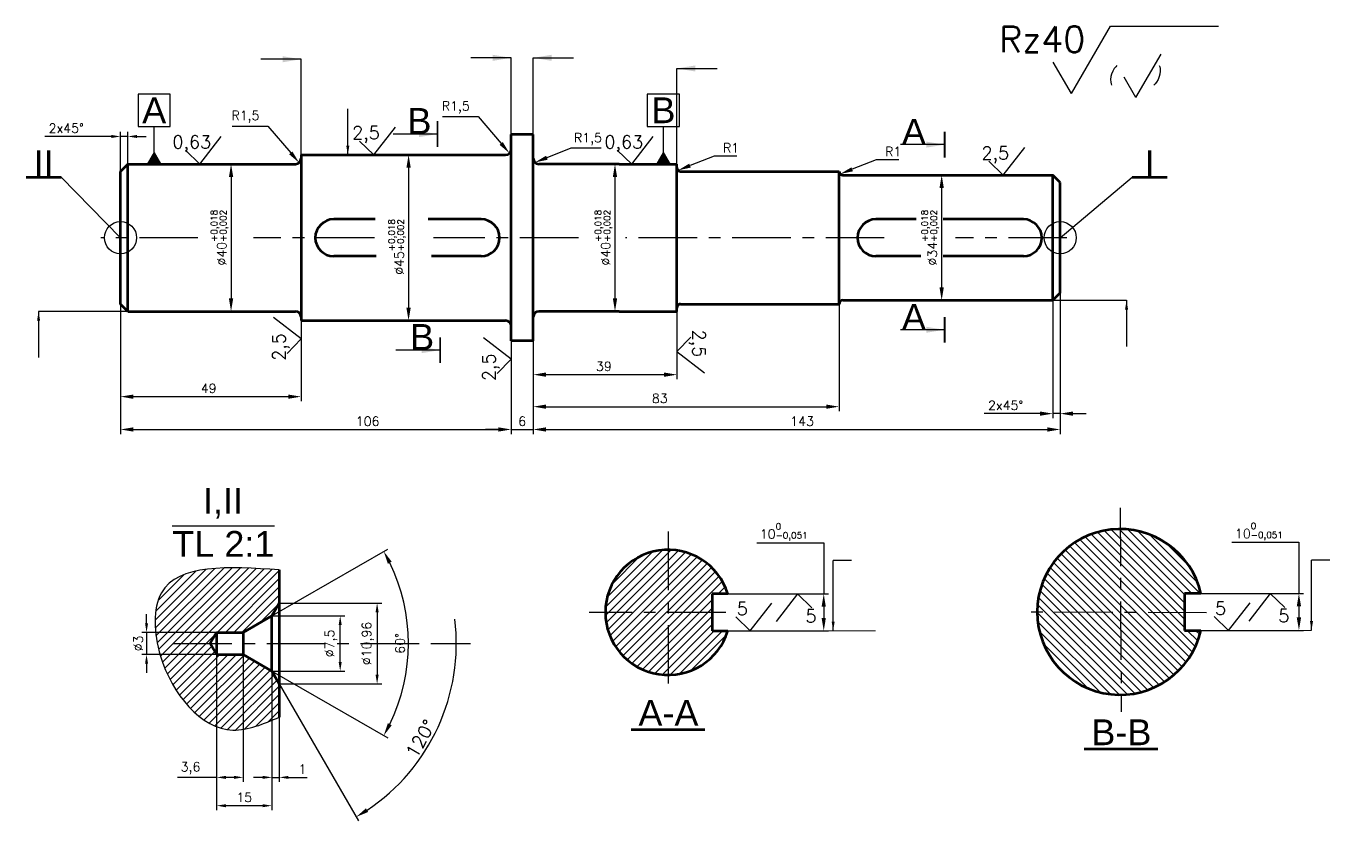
# Model space of a CAD drawing. Header units: millimetres. Extents: x -71 to 1456, y 37 to 827.
# Drawn here: x 1102.6 to 1456.4, y 449.4 to 665.2 of the extents above; entities that cross this region are included whole.
import ezdxf
from ezdxf.enums import TextEntityAlignment as Align

# ---------------------------------------------------------------- set-up
doc = ezdxf.new("R2010")
doc.units = ezdxf.units.MM
doc.header["$LTSCALE"] = 0.5
doc.header["$PDMODE"] = 33
doc.header["$PDSIZE"] = 1
doc.linetypes.add('CENTER', pattern=[50.8, 31.75, -6.35, 6.35, -6.35])
doc.layers.add('BOL', color=7, linetype='Continuous', lineweight=50)
for name, color, linetype in [('CEN', 1, 'CENTER'), ('DIM', 124, 'Continuous'), ('HAT', 3, 'Continuous'), ('SYM', 11, 'Continuous'), ('TXT', 244, 'Continuous')]:
    doc.layers.add(name, color=color, linetype=linetype)
doc.styles.add('CKT', font='Vnsimple.shx', dxfattribs={"width": 0.8, "oblique": 15, "height": 2.5})
doc.styles.add('DIM', font='simplex.shx')
doc.styles.add('TXT', font='arial.ttf')
doc.dimstyles.new('ISO', dxfattribs={"dimscale": 0, "dimtxt": 3.5, "dimasz": 3.5, "dimexe": 1.25, "dimexo": 0, "dimgap": 1, "dimtad": 1, "dimtoh": 1, "dimtxsty": 'DIM', "dimcen": 2.5, "dimadec": 0, "dimazin": 0, "dimtfac": 1, "dimtmove": 0, "dimatfit": 3, "dimfxl": 1, "dimarcsym": 0})
doc.dimstyles.new('KT DAI', dxfattribs={"dimtxt": 2.5, "dimasz": 2.5, "dimexe": 3, "dimexo": 0, "dimgap": 1, "dimtad": 1, "dimtoh": 1, "dimdec": 1, "dimrnd": 0.1, "dimzin": 12, "dimtxsty": 'CKT', "dimcen": -3, "dimclrd": 4, "dimclre": 4, "dimclrt": 4, "dimaunit": 1, "dimazin": 3, "dimtfac": 1, "dimtdec": 1, "dimtmove": 0, "dimatfit": 3, "dimfxl": 1, "dimtolj": 1, "dimlwd": 25, "dimlwe": 25, "dimarcsym": 0})

# ---------------------------------------------------------------- blocks, each defined once
blk = doc.blocks.new('*D37')
at = {"layer": 'Defpoints', "color": 0, "transparency": 16777216}
for p in [(1383.22, 592.74), (1381.22, 590.74), (1381.22, 559.98)]:
    blk.add_point(p, dxfattribs=at)
at = {"layer": 'DIM', "color": 0, "lineweight": -2, "transparency": 16777216}
for p, q in [((1383.22, 592.74), (1383.22, 558.73)), ((1381.22, 590.74), (1381.22, 558.73)), ((1377.72, 559.98), (1362.58, 559.98)), ((1383.22, 559.98), (1381.22, 559.98)), ((1386.72, 559.98), (1390.22, 559.98))]:
    blk.add_line(p, q, dxfattribs=at)
at = {"layer": 'DIM', "color": 0, "transparency": 16777216}
for points in [[(1377.72, 560.56), (1377.72, 559.39), (1381.22, 559.98)], [(1386.72, 560.56), (1386.72, 559.39), (1383.22, 559.98)]]:
    blk.add_solid(points, dxfattribs=at)
at = {"layer": 'DIM', "color": 0, "transparency": 16777216, "insert": (1368.4, 562.23), "char_height": 2.5, "attachment_point": 5, "style": 'DIM'}
blk.add_mtext('2x45%%D', dxfattribs=at)
blk = doc.blocks.new('DoNham')
at = {"layer": 'SYM'}
for q in [(5.84, 7.5), (-3.91, 3.75)]:
    blk.add_line((0, 0), q, dxfattribs=at)
at = {"layer": 'SYM', "style": 'DIM'}
blk.add_attdef('DN', text='', height=2.5, dxfattribs=at).set_placement((-2.17, 4.75), align=Align.CENTER)
blk = doc.blocks.new('*D38')
at = {"layer": 'Defpoints', "color": 0, "transparency": 16777216}
for p in [(1175.72, 629.24), (1176.69, 628.1)]:
    blk.add_point(p, dxfattribs=at)
at = {"layer": 'DIM', "color": 0, "lineweight": -2, "transparency": 16777216}
for p, q in [((1158.49, 638.06), (1168.21, 638.06)), ((1168.21, 638.06), (1174.42, 630.77))]:
    blk.add_line(p, q, dxfattribs=at)
at = {"layer": 'DIM', "color": 0, "transparency": 16777216}
blk.add_solid([(1174.87, 631.14), (1173.98, 630.39), (1176.69, 628.1)], dxfattribs=at)
at = {"layer": 'DIM', "color": 0, "transparency": 16777216, "insert": (1162.12, 640.55), "char_height": 2.5, "attachment_point": 5, "style": 'DIM'}
blk.add_mtext('R1,5', dxfattribs=at)
blk = doc.blocks.new('*D39')
at = {"layer": 'Defpoints', "color": 0, "transparency": 16777216}
for p in [(1240.66, 628.18), (1241.59, 628.55)]:
    blk.add_point(p, dxfattribs=at)
at = {"layer": 'DIM', "color": 0, "lineweight": -2, "transparency": 16777216}
for p, q in [((1250.43, 632.03), (1243.92, 629.47)), ((1258.69, 632.03), (1250.43, 632.03))]:
    blk.add_line(p, q, dxfattribs=at)
at = {"layer": 'DIM', "color": 0, "transparency": 16777216}
blk.add_solid([(1243.7, 630.01), (1244.13, 628.92), (1240.66, 628.18)], dxfattribs=at)
at = {"layer": 'DIM', "color": 0, "transparency": 16777216, "insert": (1255.06, 634.52), "char_height": 2.5, "attachment_point": 5, "style": 'DIM'}
blk.add_mtext('{\\Fsimplex|c163;R1,5 }', dxfattribs=at)
blk = doc.blocks.new('Vuong')
at = {"layer": 'SYM'}
blk.add_lwpolyline([(0, 0), (2.5, 0), (2.5, 2.5), (0, 2.5)], close=True, dxfattribs=at)
blk = doc.blocks.new('*D40')
at = {"layer": 'Defpoints', "color": 0, "transparency": 16777216}
for p in [(1232.81, 631.83), (1233.78, 630.68)]:
    blk.add_point(p, dxfattribs=at)
at = {"layer": 'DIM', "color": 0, "lineweight": -2, "transparency": 16777216}
for p, q in [((1215.58, 640.64), (1225.29, 640.64)), ((1225.29, 640.64), (1231.51, 633.35))]:
    blk.add_line(p, q, dxfattribs=at)
at = {"layer": 'DIM', "color": 0, "transparency": 16777216}
blk.add_solid([(1231.95, 633.73), (1231.07, 632.97), (1233.78, 630.68)], dxfattribs=at)
at = {"layer": 'DIM', "color": 0, "transparency": 16777216, "insert": (1219.21, 643.13), "char_height": 2.5, "attachment_point": 5, "style": 'DIM'}
blk.add_mtext('R1,5', dxfattribs=at)
blk = doc.blocks.new('*D41')
at = {"layer": 'Defpoints', "color": 0, "transparency": 16777216}
for p in [(1128.22, 589.74), (1177.22, 575.24), (1177.22, 564.59)]:
    blk.add_point(p, dxfattribs=at)
at = {"layer": 'DIM', "color": 0, "lineweight": -2, "transparency": 16777216}
for p, q in [((1128.22, 589.74), (1128.22, 563.34)), ((1177.22, 575.24), (1177.22, 563.34)), ((1131.72, 564.59), (1173.72, 564.59))]:
    blk.add_line(p, q, dxfattribs=at)
at = {"layer": 'DIM', "color": 0, "transparency": 16777216}
for points in [[(1131.72, 565.17), (1131.72, 564), (1128.22, 564.59)], [(1173.72, 565.17), (1173.72, 564), (1177.22, 564.59)]]:
    blk.add_solid(points, dxfattribs=at)
at = {"layer": 'DIM', "color": 0, "transparency": 16777216, "insert": (1152.16, 566.84), "char_height": 2.5, "attachment_point": 5, "style": 'DIM'}
blk.add_mtext('49', dxfattribs=at)
blk = doc.blocks.new('*D42')
at = {"layer": 'Defpoints', "color": 0, "transparency": 16777216}
for p in [(1128.22, 589.74), (1234.22, 579.74), (1234.22, 555.68)]:
    blk.add_point(p, dxfattribs=at)
at = {"layer": 'DIM', "color": 0, "lineweight": -2, "transparency": 16777216}
for p, q in [((1128.22, 589.74), (1128.22, 554.43)), ((1234.22, 579.74), (1234.22, 554.43)), ((1131.72, 555.68), (1230.72, 555.68))]:
    blk.add_line(p, q, dxfattribs=at)
at = {"layer": 'DIM', "color": 0, "transparency": 16777216}
for points in [[(1131.72, 556.26), (1131.72, 555.09), (1128.22, 555.68)], [(1230.72, 556.26), (1230.72, 555.09), (1234.22, 555.68)]]:
    blk.add_solid(points, dxfattribs=at)
at = {"layer": 'DIM', "color": 0, "transparency": 16777216, "insert": (1195.28, 557.93), "char_height": 2.5, "attachment_point": 5, "style": 'DIM'}
blk.add_mtext('106', dxfattribs=at)
blk = doc.blocks.new('*D43')
at = {"layer": 'Defpoints', "color": 0, "transparency": 16777216}
for p in [(1130.22, 635.23), (1130.22, 627.74), (1128.22, 625.74)]:
    blk.add_point(p, dxfattribs=at)
at = {"layer": 'DIM', "color": 0, "lineweight": -2, "transparency": 16777216}
for p, q in [((1125.72, 635.23), (1107.65, 635.23)), ((1128.22, 625.74), (1128.22, 636.48)), ((1130.22, 635.23), (1128.22, 635.23)), ((1130.22, 627.74), (1130.22, 636.48)), ((1132.72, 635.23), (1135.22, 635.23))]:
    blk.add_line(p, q, dxfattribs=at)
at = {"layer": 'DIM', "color": 0, "transparency": 16777216}
for points in [[(1125.72, 635.65), (1125.72, 634.81), (1128.22, 635.23)], [(1132.72, 635.65), (1132.72, 634.81), (1130.22, 635.23)]]:
    blk.add_solid(points, dxfattribs=at)
at = {"layer": 'DIM', "color": 0, "transparency": 16777216, "insert": (1113.47, 637.48), "char_height": 2.5, "attachment_point": 5, "style": 'DIM'}
blk.add_mtext('2x45%%D', dxfattribs=at)
blk = doc.blocks.new('*D51')
at = {"layer": 'Defpoints', "color": 0, "transparency": 16777216}
for p in [(1154.3, 500.58), (1135.28, 494.58), (1154.3, 494.58)]:
    blk.add_point(p, dxfattribs=at)
at = {"layer": 'DIM', "color": 0, "lineweight": -2, "transparency": 16777216}
for p, q in [((1135.28, 503.08), (1135.28, 505.58)), ((1154.3, 500.58), (1134.03, 500.58)), ((1135.28, 500.58), (1135.28, 494.58)), ((1154.3, 494.58), (1134.03, 494.58)), ((1135.28, 492.08), (1135.28, 489.58))]:
    blk.add_line(p, q, dxfattribs=at)
at = {"layer": 'DIM', "color": 0, "transparency": 16777216}
for points in [[(1134.87, 503.08), (1135.7, 503.08), (1135.28, 500.58)], [(1134.87, 492.08), (1135.7, 492.08), (1135.28, 494.58)]]:
    blk.add_solid(points, dxfattribs=at)
at = {"layer": 'DIM', "color": 0, "transparency": 16777216, "insert": (1133.03, 497.58), "char_height": 2.5, "attachment_point": 5, "rotation": 90, "style": 'DIM'}
blk.add_mtext('%%C3', dxfattribs=at)
blk = doc.blocks.new('*D52')
at = {"layer": 'Defpoints', "color": 0, "transparency": 16777216}
for p in [(1154.3, 494.58), (1161.51, 494.58), (1161.51, 461.22)]:
    blk.add_point(p, dxfattribs=at)
at = {"layer": 'DIM', "color": 0, "lineweight": -2, "transparency": 16777216}
for p, q in [((1154.3, 494.58), (1154.3, 459.97)), ((1161.51, 494.58), (1161.51, 459.97)), ((1154.3, 461.22), (1143.66, 461.22)), ((1159.01, 461.22), (1156.8, 461.22))]:
    blk.add_line(p, q, dxfattribs=at)
at = {"layer": 'DIM', "color": 0, "transparency": 16777216}
for points in [[(1156.8, 461.64), (1156.8, 460.81), (1154.3, 461.22)], [(1159.01, 461.64), (1159.01, 460.81), (1161.51, 461.22)]]:
    blk.add_solid(points, dxfattribs=at)
at = {"layer": 'DIM', "color": 0, "transparency": 16777216, "insert": (1147.22, 463.71), "char_height": 2.5, "attachment_point": 5, "style": 'DIM'}
blk.add_mtext('3,6', dxfattribs=at)
blk = doc.blocks.new('*D53')
at = {"layer": 'Defpoints', "color": 0, "transparency": 16777216}
for p in [(1169.3, 490.08), (1154.3, 459.97), (1154.3, 453.54)]:
    blk.add_point(p, dxfattribs=at)
at = {"layer": 'DIM', "color": 0, "lineweight": -2, "transparency": 16777216}
for p, q in [((1169.3, 490.08), (1169.3, 452.29)), ((1154.3, 459.97), (1154.3, 452.29)), ((1166.8, 453.54), (1156.8, 453.54))]:
    blk.add_line(p, q, dxfattribs=at)
at = {"layer": 'DIM', "color": 0, "transparency": 16777216}
for points in [[(1156.8, 453.95), (1156.8, 453.12), (1154.3, 453.54)], [(1166.8, 453.95), (1166.8, 453.12), (1169.3, 453.54)]]:
    blk.add_solid(points, dxfattribs=at)
at = {"layer": 'DIM', "color": 0, "transparency": 16777216, "insert": (1161.8, 455.79), "char_height": 2.5, "attachment_point": 5, "style": 'DIM'}
blk.add_mtext('15', dxfattribs=at)
blk = doc.blocks.new('*D54')
at = {"layer": 'Defpoints', "color": 0, "transparency": 16777216}
for p in [(1169.3, 490.08), (1171.3, 486.61), (1171.3, 461.22)]:
    blk.add_point(p, dxfattribs=at)
at = {"layer": 'DIM', "color": 0, "lineweight": -2, "transparency": 16777216}
for p, q in [((1169.3, 490.08), (1169.3, 459.97)), ((1171.3, 486.61), (1171.3, 459.97)), ((1166.8, 461.22), (1164.3, 461.22)), ((1169.3, 461.22), (1171.3, 461.22)), ((1173.8, 461.22), (1178.9, 461.22))]:
    blk.add_line(p, q, dxfattribs=at)
at = {"layer": 'DIM', "color": 0, "transparency": 16777216}
for points in [[(1166.8, 461.64), (1166.8, 460.81), (1169.3, 461.22)], [(1173.8, 461.64), (1173.8, 460.81), (1171.3, 461.22)]]:
    blk.add_solid(points, dxfattribs=at)
at = {"layer": 'DIM', "color": 0, "transparency": 16777216, "insert": (1177.6, 463.47), "char_height": 2.5, "attachment_point": 5, "style": 'DIM'}
blk.add_mtext('1', dxfattribs=at)
blk = doc.blocks.new('*D55')
at = {"layer": 'Defpoints', "color": 0, "transparency": 16777216}
for p in [(1169.3, 505.08), (1187.83, 505.08), (1169.3, 490.08)]:
    blk.add_point(p, dxfattribs=at)
at = {"layer": 'DIM', "color": 0, "lineweight": -2, "transparency": 16777216}
for p, q in [((1169.3, 505.08), (1189.08, 505.08)), ((1187.83, 492.58), (1187.83, 502.58)), ((1169.3, 490.08), (1189.08, 490.08))]:
    blk.add_line(p, q, dxfattribs=at)
at = {"layer": 'DIM', "color": 0, "transparency": 16777216}
for points in [[(1187.42, 502.58), (1188.25, 502.58), (1187.83, 505.08)], [(1187.42, 492.58), (1188.25, 492.58), (1187.83, 490.08)]]:
    blk.add_solid(points, dxfattribs=at)
at = {"layer": 'DIM', "color": 0, "transparency": 16777216, "insert": (1185.34, 497.58), "char_height": 2.5, "attachment_point": 5, "rotation": 90, "style": 'DIM'}
blk.add_mtext('%%C7,5', dxfattribs=at)
blk = doc.blocks.new('*D56')
at = {"layer": 'Defpoints', "color": 0, "transparency": 16777216}
for p in [(1171.3, 508.54), (1171.3, 486.61), (1197.85, 486.61)]:
    blk.add_point(p, dxfattribs=at)
at = {"layer": 'DIM', "color": 0, "lineweight": -2, "transparency": 16777216}
for p, q in [((1171.3, 508.54), (1199.1, 508.54)), ((1197.85, 506.04), (1197.85, 489.11)), ((1171.3, 486.61), (1199.1, 486.61))]:
    blk.add_line(p, q, dxfattribs=at)
at = {"layer": 'DIM', "color": 0, "transparency": 16777216}
for points in [[(1197.43, 506.04), (1198.27, 506.04), (1197.85, 508.54)], [(1197.43, 489.11), (1198.27, 489.11), (1197.85, 486.61)]]:
    blk.add_solid(points, dxfattribs=at)
at = {"layer": 'DIM', "color": 0, "transparency": 16777216, "insert": (1195.36, 497.58), "char_height": 2.5, "attachment_point": 5, "rotation": 90, "style": 'DIM'}
blk.add_mtext('%%C10,96', dxfattribs=at)
blk = doc.blocks.new('*D57')
at = {"layer": 'Defpoints', "color": 0, "transparency": 16777216}
for p in [(1169.3, 505.08), (1161.51, 500.58), (1161.51, 494.58), (1169.3, 490.08), (1205.59, 488.89)]:
    blk.add_point(p, dxfattribs=at)
at = {"layer": 'DIM', "color": 0, "lineweight": -2, "transparency": 16777216}
for p, q in [((1169.3, 505.08), (1200.73, 523.22)), ((1169.3, 490.08), (1200.73, 471.93))]:
    blk.add_line(p, q, dxfattribs=at)
blk.add_arc((1156.31, 497.58), 50.04, 334.0081, 25.9919, dxfattribs=at)
at = {"layer": 'DIM', "color": 0, "transparency": 16777216}
for points in [[(1200.78, 519.23), (1201.81, 519.78), (1199.65, 522.6)], [(1201.81, 475.37), (1200.78, 475.92), (1199.65, 472.55)]]:
    blk.add_solid(points, dxfattribs=at)
at = {"layer": 'DIM', "color": 0, "transparency": 16777216, "insert": (1204.1, 497.58), "char_height": 2.5, "attachment_point": 5, "rotation": 90, "style": 'DIM'}
blk.add_mtext('60°', dxfattribs=at)
blk = doc.blocks.new('*D44')
at = {"layer": 'Defpoints', "color": 0, "transparency": 16777216}
for p in [(1151.17, 627.74), (1151.17, 587.74), (1158.22, 587.74)]:
    blk.add_point(p, dxfattribs=at)
at = {"layer": 'DIM', "color": 0, "lineweight": -2, "transparency": 16777216}
for p, q in [((1151.17, 627.74), (1159.47, 627.74)), ((1158.22, 624.24), (1158.22, 591.24)), ((1151.17, 587.74), (1159.47, 587.74))]:
    blk.add_line(p, q, dxfattribs=at)
at = {"layer": 'DIM', "color": 0, "transparency": 16777216}
for points in [[(1157.64, 624.24), (1158.8, 624.24), (1158.22, 627.74)], [(1157.64, 591.24), (1158.8, 591.24), (1158.22, 587.74)]]:
    blk.add_solid(points, dxfattribs=at)
at = {"layer": 'DIM', "color": 0, "transparency": 16777216, "insert": (1154.84, 607.74), "char_height": 2.5, "attachment_point": 5, "rotation": 90, "style": 'DIM'}
blk.add_mtext('%%C40{\\H0.7x;\\S+0,018^ +0,002;}', dxfattribs=at)
blk = doc.blocks.new('*D45')
at = {"layer": 'Defpoints', "color": 0, "transparency": 16777216}
for p in [(1151.17, 627.74), (1151.17, 587.74), (1158.22, 587.74)]:
    blk.add_point(p, dxfattribs=at)
at = {"layer": 'DIM', "color": 0, "lineweight": -2, "transparency": 16777216}
for p, q in [((1151.17, 627.74), (1159.47, 627.74)), ((1158.22, 624.24), (1158.22, 591.24)), ((1151.17, 587.74), (1159.47, 587.74))]:
    blk.add_line(p, q, dxfattribs=at)
at = {"layer": 'DIM', "color": 0, "transparency": 16777216}
for points in [[(1157.64, 624.24), (1158.8, 624.24), (1158.22, 627.74)], [(1157.64, 591.24), (1158.8, 591.24), (1158.22, 587.74)]]:
    blk.add_solid(points, dxfattribs=at)
at = {"layer": 'DIM', "color": 0, "transparency": 16777216, "insert": (1154.84, 607.74), "char_height": 2.5, "attachment_point": 5, "rotation": 90, "style": 'DIM'}
blk.add_mtext('%%C40{\\H0.7x;\\S+0,018^ +0,002;}', dxfattribs=at)
blk = doc.blocks.new('*D46')
at = {"layer": 'Defpoints', "color": 0, "transparency": 16777216}
for p in [(1199.34, 630.24), (1199.34, 585.24), (1206.39, 585.24)]:
    blk.add_point(p, dxfattribs=at)
at = {"layer": 'DIM', "color": 0, "lineweight": -2, "transparency": 16777216}
for p, q in [((1199.34, 630.24), (1207.64, 630.24)), ((1206.39, 626.74), (1206.39, 588.74)), ((1199.34, 585.24), (1207.64, 585.24))]:
    blk.add_line(p, q, dxfattribs=at)
at = {"layer": 'DIM', "color": 0, "transparency": 16777216}
for points in [[(1205.8, 626.74), (1206.97, 626.74), (1206.39, 630.24)], [(1205.8, 588.74), (1206.97, 588.74), (1206.39, 585.24)]]:
    blk.add_solid(points, dxfattribs=at)
at = {"layer": 'DIM', "color": 0, "transparency": 16777216, "insert": (1203.01, 605.24), "char_height": 2.5, "attachment_point": 5, "rotation": 90, "style": 'DIM'}
blk.add_mtext('%%C45{\\H0.7x;\\S+0,018^ +0,002;}', dxfattribs=at)
blk = doc.blocks.new('*D47')
at = {"layer": 'Defpoints', "color": 0, "transparency": 16777216}
for p in [(1255.35, 627.74), (1255.35, 587.74), (1262.4, 587.74)]:
    blk.add_point(p, dxfattribs=at)
at = {"layer": 'DIM', "color": 0, "lineweight": -2, "transparency": 16777216}
for p, q in [((1255.35, 627.74), (1263.65, 627.74)), ((1262.4, 624.24), (1262.4, 591.24)), ((1255.35, 587.74), (1263.65, 587.74))]:
    blk.add_line(p, q, dxfattribs=at)
at = {"layer": 'DIM', "color": 0, "transparency": 16777216}
for points in [[(1261.82, 624.24), (1262.98, 624.24), (1262.4, 627.74)], [(1261.82, 591.24), (1262.98, 591.24), (1262.4, 587.74)]]:
    blk.add_solid(points, dxfattribs=at)
at = {"layer": 'DIM', "color": 0, "transparency": 16777216, "insert": (1259.03, 607.74), "char_height": 2.5, "attachment_point": 5, "rotation": 90, "style": 'DIM'}
blk.add_mtext('%%C40{\\H0.7x;\\S+0,018^ +0,002;}', dxfattribs=at)
blk = doc.blocks.new('*D48')
at = {"layer": 'Defpoints', "color": 0, "transparency": 16777216}
for p in [(1348.27, 624.74), (1348.27, 590.74), (1351.05, 590.74)]:
    blk.add_point(p, dxfattribs=at)
at = {"layer": 'DIM', "color": 0, "lineweight": -2, "transparency": 16777216}
for p, q in [((1348.27, 624.74), (1352.3, 624.74)), ((1351.05, 621.24), (1351.05, 594.24)), ((1348.27, 590.74), (1352.3, 590.74))]:
    blk.add_line(p, q, dxfattribs=at)
at = {"layer": 'DIM', "color": 0, "transparency": 16777216}
for points in [[(1350.47, 621.24), (1351.64, 621.24), (1351.05, 624.74)], [(1350.47, 594.24), (1351.64, 594.24), (1351.05, 590.74)]]:
    blk.add_solid(points, dxfattribs=at)
at = {"layer": 'DIM', "color": 0, "transparency": 16777216, "insert": (1347.68, 607.74), "char_height": 2.5, "attachment_point": 5, "rotation": 90, "style": 'DIM'}
blk.add_mtext('%%C34{\\H0.7x;\\S+0,018^ +0,002;}', dxfattribs=at)
blk = doc.blocks.new('*D49')
at = {"layer": 'Defpoints', "color": 0, "transparency": 16777216}
for p in [(1293.04, 511.03), (1293.04, 501.03), (1319.05, 501.03)]:
    blk.add_point(p, dxfattribs=at)
at = {"layer": 'DIM', "color": 0, "lineweight": -2, "transparency": 16777216}
for p, q in [((1300.85, 524.94), (1319.05, 524.94)), ((1319.05, 524.94), (1319.05, 511.03)), ((1293.04, 511.03), (1320.3, 511.03)), ((1319.05, 507.53), (1319.05, 504.53)), ((1293.04, 501.03), (1320.3, 501.03))]:
    blk.add_line(p, q, dxfattribs=at)
at = {"layer": 'DIM', "color": 0, "transparency": 16777216}
for points in [[(1318.47, 507.53), (1319.63, 507.53), (1319.05, 511.03)], [(1318.47, 504.53), (1319.63, 504.53), (1319.05, 501.03)]]:
    blk.add_solid(points, dxfattribs=at)
at = {"layer": 'DIM', "color": 0, "transparency": 16777216, "insert": (1308.2, 528.15), "char_height": 2.5, "width": 4.5325, "attachment_point": 5, "style": 'DIM'}
blk.add_mtext('10{\\H0.7x;\\S0^ -0,051;}', dxfattribs=at)
blk = doc.blocks.new('*D50')
at = {"layer": 'Defpoints', "color": 0, "transparency": 16777216}
for p in [(1416.96, 511.14), (1416.96, 501.14), (1448, 501.14)]:
    blk.add_point(p, dxfattribs=at)
at = {"layer": 'DIM', "color": 0, "lineweight": -2, "transparency": 16777216}
for p, q in [((1429.79, 525.05), (1448, 525.05)), ((1448, 525.05), (1448, 511.14)), ((1416.96, 511.14), (1449.25, 511.14)), ((1448, 507.64), (1448, 504.64)), ((1416.96, 501.14), (1449.25, 501.14))]:
    blk.add_line(p, q, dxfattribs=at)
at = {"layer": 'DIM', "color": 0, "transparency": 16777216}
for points in [[(1447.41, 507.64), (1448.58, 507.64), (1448, 511.14)], [(1447.41, 504.64), (1448.58, 504.64), (1448, 501.14)]]:
    blk.add_solid(points, dxfattribs=at)
at = {"layer": 'DIM', "color": 0, "transparency": 16777216, "insert": (1437.14, 528.26), "char_height": 2.5, "width": 4.5325, "attachment_point": 5, "style": 'DIM'}
blk.add_mtext('10{\\H0.7x;\\S0^ -0,051;}', dxfattribs=at)
blk = doc.blocks.new('*D74')
at = {"layer": 'Defpoints', "color": 0, "transparency": 16777216}
for p in [(1280.44, 626.4), (1279.51, 626.04)]:
    blk.add_point(p, dxfattribs=at)
at = {"layer": 'DIM', "color": 0, "lineweight": -2, "transparency": 16777216}
for p, q in [((1289.28, 629.88), (1282.77, 627.32)), ((1295.46, 629.88), (1289.28, 629.88))]:
    blk.add_line(p, q, dxfattribs=at)
at = {"layer": 'DIM', "color": 0, "transparency": 16777216}
blk.add_solid([(1282.56, 627.86), (1282.98, 626.78), (1279.51, 626.04)], dxfattribs=at)
at = {"layer": 'DIM', "color": 0, "transparency": 16777216, "insert": (1293.91, 632.13), "char_height": 2.5, "attachment_point": 5, "style": 'DIM'}
blk.add_mtext('{\\Fsimplex|c163;R1 }', dxfattribs=at)
blk = doc.blocks.new('*D77')
at = {"layer": 'Defpoints', "color": 0, "transparency": 16777216}
for p in [(1234.22, 579.74), (1240.22, 579.74), (1240.22, 555.68)]:
    blk.add_point(p, dxfattribs=at)
at = {"layer": 'DIM', "color": 0, "lineweight": -2, "transparency": 16777216}
for p, q in [((1234.22, 579.74), (1234.22, 554.43)), ((1240.22, 579.74), (1240.22, 554.43)), ((1230.72, 555.68), (1227.22, 555.68)), ((1234.22, 555.68), (1240.22, 555.68)), ((1243.72, 555.68), (1247.22, 555.68))]:
    blk.add_line(p, q, dxfattribs=at)
at = {"layer": 'DIM', "color": 0, "transparency": 16777216}
for points in [[(1230.72, 556.26), (1230.72, 555.09), (1234.22, 555.68)], [(1243.72, 556.26), (1243.72, 555.09), (1240.22, 555.68)]]:
    blk.add_solid(points, dxfattribs=at)
at = {"layer": 'DIM', "color": 0, "transparency": 16777216, "insert": (1237.22, 557.93), "char_height": 2.5, "attachment_point": 5, "style": 'DIM'}
blk.add_mtext('6', dxfattribs=at)
blk = doc.blocks.new('*D78')
at = {"layer": 'Defpoints', "color": 0, "transparency": 16777216}
for p in [(1383.22, 592.74), (1240.22, 579.74), (1383.22, 555.68)]:
    blk.add_point(p, dxfattribs=at)
at = {"layer": 'DIM', "color": 0, "lineweight": -2, "transparency": 16777216}
for p, q in [((1383.22, 592.74), (1383.22, 554.43)), ((1240.22, 579.74), (1240.22, 554.43)), ((1243.72, 555.68), (1379.72, 555.68))]:
    blk.add_line(p, q, dxfattribs=at)
at = {"layer": 'DIM', "color": 0, "transparency": 16777216}
for points in [[(1243.72, 556.26), (1243.72, 555.09), (1240.22, 555.68)], [(1379.72, 556.26), (1379.72, 555.09), (1383.22, 555.68)]]:
    blk.add_solid(points, dxfattribs=at)
at = {"layer": 'DIM', "color": 0, "transparency": 16777216, "insert": (1313.18, 557.93), "char_height": 2.5, "attachment_point": 5, "style": 'DIM'}
blk.add_mtext('143', dxfattribs=at)
blk = doc.blocks.new('*D79')
at = {"layer": 'Defpoints', "color": 0, "transparency": 16777216}
for p in [(1279.22, 587.74), (1240.22, 579.74), (1279.22, 570.56)]:
    blk.add_point(p, dxfattribs=at)
at = {"layer": 'DIM', "color": 0, "lineweight": -2, "transparency": 16777216}
for p, q in [((1279.22, 587.74), (1279.22, 569.31)), ((1240.22, 579.74), (1240.22, 569.31)), ((1243.72, 570.56), (1275.72, 570.56))]:
    blk.add_line(p, q, dxfattribs=at)
at = {"layer": 'DIM', "color": 0, "transparency": 16777216}
for points in [[(1243.72, 571.15), (1243.72, 569.98), (1240.22, 570.56)], [(1275.72, 571.15), (1275.72, 569.98), (1279.22, 570.56)]]:
    blk.add_solid(points, dxfattribs=at)
at = {"layer": 'DIM', "color": 0, "transparency": 16777216, "insert": (1259.39, 572.81), "char_height": 2.5, "attachment_point": 5, "style": 'DIM'}
blk.add_mtext('39', dxfattribs=at)
blk = doc.blocks.new('*D80')
at = {"layer": 'Defpoints', "color": 0, "transparency": 16777216}
for p in [(1323.22, 589.74), (1240.22, 579.74), (1323.22, 561.87)]:
    blk.add_point(p, dxfattribs=at)
at = {"layer": 'DIM', "color": 0, "lineweight": -2, "transparency": 16777216}
for p, q in [((1323.22, 589.74), (1323.22, 560.62)), ((1240.22, 579.74), (1240.22, 560.62)), ((1243.72, 561.87), (1319.72, 561.87))]:
    blk.add_line(p, q, dxfattribs=at)
at = {"layer": 'DIM', "color": 0, "transparency": 16777216}
for points in [[(1243.72, 562.45), (1243.72, 561.29), (1240.22, 561.87)], [(1319.72, 562.45), (1319.72, 561.29), (1323.22, 561.87)]]:
    blk.add_solid(points, dxfattribs=at)
at = {"layer": 'DIM', "color": 0, "transparency": 16777216, "insert": (1274.55, 564.12), "char_height": 2.5, "attachment_point": 5, "style": 'DIM'}
blk.add_mtext('83', dxfattribs=at)
blk = doc.blocks.new('*D81')
at = {"layer": 'Defpoints', "color": 0, "transparency": 16777216}
for p in [(1323.51, 625.04), (1324.44, 625.4)]:
    blk.add_point(p, dxfattribs=at)
at = {"layer": 'DIM', "color": 0, "lineweight": -2, "transparency": 16777216}
for p, q in [((1333.28, 628.88), (1326.77, 626.32)), ((1339.46, 628.88), (1333.28, 628.88))]:
    blk.add_line(p, q, dxfattribs=at)
at = {"layer": 'DIM', "color": 0, "transparency": 16777216}
blk.add_solid([(1326.56, 626.86), (1326.98, 625.78), (1323.51, 625.04)], dxfattribs=at)
at = {"layer": 'DIM', "color": 0, "transparency": 16777216, "insert": (1337.91, 631.13), "char_height": 2.5, "attachment_point": 5, "style": 'DIM'}
blk.add_mtext('{\\Fsimplex|c163;R1 }', dxfattribs=at)
blk = doc.blocks.new('NetCat')
at = {"layer": 'SYM', "const_width": 0.5}
blk.add_lwpolyline([(-3.5, 0), (3.5, 0)], dxfattribs=at)
at = {"layer": 'SYM'}
blk.add_leader([(0, 0), (0, -12)], dimstyle='ISO', override={"dimscale": 1, "dimasz": 5, "dimgap": 0.6255, "dimtad": 0}, dxfattribs=at)

msp = doc.modelspace()

# ---------------------------------------------------------------- hatches: boundary and pattern name
at = {"layer": 'HAT'}
h = msp.add_hatch(dxfattribs=at)
h.set_pattern_fill('LINE', color=256, scale=0.5, angle=135)
h.set_pattern_definition([(135, (-541.5586, 522.9125), (-1.122532, -1.122532), [])])
h.paths.add_polyline_path([(1399.457, 528.639), (1399.457, 506.016), (1416.957, 505.937), (1416.957, 511.139), (1421.394, 511.139, 0.3500011)])
h.paths.add_polyline_path([(1399.457, 528.639, 0.4144884), (1376.957, 506.118), (1399.457, 506.016)])
h.paths.add_polyline_path([(1399.457, 506.016), (1376.957, 506.118, 0.4139388), (1399.457, 483.639)])
h.paths.add_polyline_path([(1421.394, 501.139), (1421.205, 501.139), (1416.957, 501.139), (1416.957, 505.937), (1399.457, 506.016), (1399.457, 483.639, 0.3500011)])
h = msp.add_hatch(dxfattribs=at)
h.set_pattern_fill('LINE', color=256, scale=0.5, angle=45)
h.set_pattern_definition([(45, (-567.9976, 522.8006), (-1.122532, 1.122532), [])])
h.paths.add_polyline_path([(1288.791, 511.027), (1293.039, 511.027, 0.3292444), (1276.791, 523.027), (1276.791, 506.027), (1288.791, 506.027)])
h.paths.add_polyline_path([(1276.791, 523.027, 0.4142136), (1259.791, 506.027), (1276.791, 506.027)])
h.paths.add_polyline_path([(1276.791, 506.027), (1259.791, 506.027, 0.4142136), (1276.791, 489.027)])
h.paths.add_polyline_path([(1293.039, 501.027), (1288.791, 501.027), (1288.791, 506.027), (1276.791, 506.027), (1276.791, 489.027, 0.3292444)])
h = msp.add_hatch(dxfattribs=at)
h.set_pattern_fill('LINE', color=256, scale=0.5, angle=45)
h.set_pattern_definition([(45, (-558.2303, 514.3496), (-1.122532, 1.122532), [])])
edge = h.paths.add_edge_path()
edge.add_line((1161.508, 500.576), (1169.302, 505.076))
edge.add_line((1169.302, 505.076), (1171.302, 508.54))
edge.add_line((1171.302, 508.54), (1171.302, 517.576))
edge.add_spline(control_points=[(1171.302, 517.576), (1157.575, 518.431), (1136.619, 519.736), (1137.44, 489.579), (1153.616, 470.015), (1167.046, 475.756), (1171.302, 477.576)], knot_values=[0, 0, 0, 0, 32.5717354, 49.7269098, 77.8418902, 90.8852662, 90.8852662, 90.8852662, 90.8852662], degree=3, periodic=0)
edge.add_line((1171.302, 477.576), (1171.302, 486.612))
edge.add_line((1171.302, 486.612), (1169.302, 490.076))
edge.add_line((1169.302, 490.076), (1161.508, 494.576))
edge.add_line((1161.508, 494.576), (1154.302, 494.576))
edge.add_line((1154.302, 494.576), (1152.57, 497.576))
edge.add_line((1152.57, 497.576), (1154.302, 500.576))
edge.add_line((1154.302, 500.576), (1161.508, 500.576))

# ---------------------------------------------------------------- linework, layer by layer
at = {"layer": 'BOL'}
for p, q in [((1234.22, 579.744), (1234.22, 635.744)), ((1240.22, 635.744), (1234.22, 635.744)), ((1240.22, 579.744), (1240.22, 635.744)), ((1177.22, 630.244), (1177.22, 585.244)), ((1177.22, 630.244), (1232.72, 630.244)), ((1128.22, 625.744), (1130.22, 627.744)), ((1130.22, 587.744), (1130.22, 627.744)), ((1130.22, 627.744), (1175.72, 627.744)), ((1263.57, 627.744), (1241.72, 627.744)), ((1263.57, 627.744), (1279.22, 627.744)), ((1279.22, 587.744), (1279.22, 627.744)), ((1128.22, 589.744), (1128.22, 625.744)), ((1280.22, 625.744), (1323.22, 625.744)), ((1323.22, 589.744), (1323.22, 625.744)), ((1324.22, 624.744), (1381.22, 624.744)), ((1383.22, 622.744), (1381.22, 624.744)), ((1381.22, 590.744), (1381.22, 624.744)), ((1383.22, 592.744), (1383.22, 622.744)), ((1197.293, 612.744), (1186.07, 612.744)), ((1226.07, 612.744), (1211.692, 612.744)), ((1344.087, 612.744), (1333.22, 612.744)), ((1364.924, 612.744), (1351.415, 612.744)), ((1373.221, 612.744), (1364.924, 612.744)), ((1197.634, 602.744), (1186.07, 602.744)), ((1226.07, 602.744), (1212.579, 602.744)), ((1345.385, 602.744), (1333.22, 602.744)), ((1364.924, 602.744), (1351.415, 602.744)), ((1373.221, 602.744), (1364.924, 602.744)), ((1383.22, 592.744), (1381.22, 590.744)), ((1130.22, 587.744), (1128.22, 589.744)), ((1130.22, 587.744), (1175.72, 587.744)), ((1263.57, 587.744), (1241.72, 587.744)), ((1263.57, 587.744), (1279.22, 587.744)), ((1280.22, 589.744), (1323.22, 589.744)), ((1324.22, 590.744), (1381.22, 590.744)), ((1177.22, 585.244), (1232.72, 585.244)), ((1240.22, 579.744), (1234.22, 579.744)), ((1171.302, 517.576), (1171.302, 477.576)), ((1293.039, 511.027), (1288.791, 511.027)), ((1288.791, 511.027), (1288.791, 501.027)), ((1421.394, 511.139), (1416.957, 511.139)), ((1416.957, 511.139), (1416.957, 501.139)), ((1169.302, 505.076), (1171.302, 508.54)), ((1169.302, 505.076), (1161.508, 500.576)), ((1169.302, 490.076), (1169.302, 505.076)), ((1154.302, 500.576), (1152.57, 497.576)), ((1154.302, 500.576), (1154.302, 494.576)), ((1154.302, 500.576), (1161.508, 500.576)), ((1161.508, 500.576), (1161.508, 494.576)), ((1288.791, 501.027), (1293.039, 501.027)), ((1416.957, 501.139), (1421.394, 501.139)), ((1154.302, 494.576), (1152.57, 497.576)), ((1154.302, 494.576), (1161.508, 494.576)), ((1169.302, 490.076), (1161.508, 494.576)), ((1161.502, 490.076), (1161.508, 490.076)), ((1169.302, 490.076), (1171.302, 486.612))]:
    msp.add_line(p, q, dxfattribs=at)
for centre, radius, start, end in [((1232.72, 631.744), 1.5, 270, 0), ((1175.72, 629.244), 1.5, 270, 0), ((1241.72, 629.244), 1.5, 180, 270), ((1280.22, 626.744), 1, 180, 270), ((1324.22, 625.744), 1, 180, 270), ((1186.07, 607.744), 5, 90, 270), ((1226.07, 607.744), 5, 270, 90), ((1333.22, 607.744), 5, 90, 270), ((1373.22, 607.744), 5, 270, 90), ((1175.72, 586.244), 1.5, 0, 90), ((1241.72, 586.244), 1.5, 90, 180), ((1280.22, 588.744), 1, 90, 180), ((1324.22, 589.744), 1, 90, 180), ((1232.72, 583.744), 1.5, 0, 90), ((1399.457, 506.139), 22.5, 12.83959, 347.16041), ((1276.791, 506.027), 17, 17.10464, 342.89536)]:
    msp.add_arc(centre, radius, start, end, dxfattribs=at)
at = {"layer": 'CEN'}
for p, q in [((1149.204, 607.744), (1122.897, 607.744)), ((1197.156, 607.744), (1164.292, 607.744)), ((1252.5, 607.744), (1213.125, 607.744)), ((1335.488, 607.744), (1265.251, 607.744)), ((1385.057, 607.744), (1354.798, 607.744)), ((1142.57, 497.576), (1212.661, 497.576))]:
    msp.add_line(p, q, dxfattribs=at)
at = {"layer": 'CEN', "linetype": 'CENTER', "lineweight": 25}
for p, q in [((1399.457, 534.417), (1399.788, 479.031)), ((1276.791, 527.953), (1276.791, 484.247)), ((1292.455, 506.027), (1255.44, 506.027)), ((1422.923, 505.889), (1372.286, 506.139))]:
    msp.add_line(p, q, dxfattribs=at)
at = {"layer": 'DIM'}
for p, q in [((1212.661, 497.576), (1223.155, 497.576)), ((1171.302, 486.612), (1192.787, 449.399))]:
    msp.add_line(p, q, dxfattribs=at)
msp.add_arc((1164.972, 497.576), 54.38, 303.68831, 6.96229, dxfattribs=at)
msp.add_spline([(1171.302, 517.576), (1139.338, 511.315), (1139.059, 494.162), (1158.736, 474.081), (1171.302, 477.576)], degree=3, dxfattribs=at)
msp.add_solid([(1195.443, 451.832), (1194.828, 452.824), (1192.162, 450.481)], dxfattribs=at)
at = {"layer": 'SYM'}
for p, q in [((1386.284, 646.863), (1396.873, 665.204)), ((1396.873, 665.204), (1426.204, 665.204)), ((1177.22, 630.244), (1177.22, 656.195)), ((1234.22, 635.744), (1234.22, 656.579)), ((1240.22, 635.744), (1240.22, 656.579)), ((1386.284, 646.863), (1381.343, 655.422)), ((1403.782, 645.785), (1410.601, 657.596)), ((1279.22, 627.744), (1279.22, 653.695)), ((1403.782, 645.785), (1400.6, 651.297)), ((1128.22, 607.744), (1112.093, 624.181)), ((1383.22, 607.744), (1402.731, 624.181)), ((1130.22, 587.744), (1105.99, 587.744)), ((1279.22, 587.744), (1279.22, 576.86)), ((1381.22, 590.744), (1401.22, 590.744)), ((1177.22, 585.244), (1177.22, 575.244)), ((1234.22, 579.744), (1234.22, 569.744)), ((1456.409, 520.184), (1451.409, 520.184)), ((1326.603, 520.072), (1321.603, 520.072))]:
    msp.add_line(p, q, dxfattribs=at)
at = {"layer": 'SYM', "lineweight": 50}
for p, q in [((1102.593, 624.181), (1112.093, 624.181)), ((1402.731, 624.181), (1412.231, 624.181)), ((1266.791, 474.247), (1286.791, 474.247)), ((1389.704, 468.978), (1409.704, 468.978))]:
    msp.add_line(p, q, dxfattribs=at)
at = {"layer": 'SYM', "lineweight": 5}
for p, q in [((1304.491, 501.027), (1333.075, 501.027)), ((1421.205, 501.139), (1451.328, 501.139))]:
    msp.add_line(p, q, dxfattribs=at)
at = {"layer": 'SYM'}
for centre in [(1128.22, 607.744), (1383.22, 607.744)]:
    msp.add_circle(centre, 4.37, dxfattribs=at)

# ---------------------------------------------------------------- block references
at = {"layer": 'SYM', "xscale": 3.5, "yscale": 3.5, "zscale": 3.5}
for p in [(1132.985, 637.963), (1271.176, 637.963)]:
    msp.add_blockref('Vuong', p, dxfattribs=at)
at = {"layer": 'TXT'}
ref = msp.add_blockref('DoNham', (1196.994, 630.244), dxfattribs=at)
ref.add_attrib('DN', '2,5', dxfattribs={"layer": 'SYM', "height": 3.5, "style": 'DIM'}).set_placement((1194.829, 634.494), align=Align.CENTER)
ref = msp.add_blockref('DoNham', (1196.994, 630.244), dxfattribs=at)
ref.add_attrib('DN', '2,5', dxfattribs={"layer": 'SYM', "height": 3.5, "style": 'DIM'}).set_placement((1194.829, 634.494), align=Align.CENTER)
at = {"layer": 'TXT', "xscale": -1, "rotation": 270}
for p in [(1214.246, 635.891), (1351.846, 633.013), (1351.846, 582.747), (1214.972, 577.233)]:
    msp.add_blockref('NetCat', p, dxfattribs=at)
at = {"layer": 'TXT'}
ref = msp.add_blockref('DoNham', (1149.728, 627.744), dxfattribs=at)
ref.add_attrib('DN', '0,63', dxfattribs={"layer": 'SYM', "height": 3.5, "style": 'DIM'}).set_placement((1147.563, 631.994), align=Align.CENTER)
ref = msp.add_blockref('DoNham', (1266.945, 627.744), dxfattribs=at)
ref.add_attrib('DN', '0,63', dxfattribs={"layer": 'SYM', "height": 3.5, "style": 'DIM'}).set_placement((1264.78, 631.994), align=Align.CENTER)
ref = msp.add_blockref('DoNham', (1266.945, 627.744), dxfattribs=at)
ref.add_attrib('DN', '0,63', dxfattribs={"layer": 'SYM', "height": 3.5, "style": 'DIM'}).set_placement((1264.78, 631.994), align=Align.CENTER)
ref = msp.add_blockref('DoNham', (1367.771, 624.744), dxfattribs=at)
ref.add_attrib('DN', '2,5', dxfattribs={"layer": 'SYM', "height": 3.5, "style": 'DIM'}).set_placement((1365.606, 628.994), align=Align.CENTER)
ref = msp.add_blockref('DoNham', (1177.22, 580.244), dxfattribs=dict(at, rotation=90))
ref.add_attrib('DN', '2,5', dxfattribs={"layer": 'SYM', "height": 3.5, "rotation": 90, "style": 'DIM'}).set_placement((1172.97, 578.079), align=Align.CENTER)
ref = msp.add_blockref('DoNham', (1234.22, 574.744), dxfattribs=dict(at, rotation=90))
ref.add_attrib('DN', '2,5', dxfattribs={"layer": 'SYM', "height": 3.5, "rotation": 90, "style": 'DIM'}).set_placement((1229.97, 572.579), align=Align.CENTER)
ref = msp.add_blockref('DoNham', (1279.22, 576.86), dxfattribs=dict(at, rotation=270))
ref.add_attrib('DN', '2,5', dxfattribs={"layer": 'SYM', "height": 3.5, "rotation": 270, "style": 'DIM'}).set_placement((1283.47, 579.025), align=Align.CENTER)
ref = msp.add_blockref('DoNham', (1311.937, 511.027), dxfattribs=dict(at, rotation=180))
ref.add_attrib('DN', '5', dxfattribs={"layer": 'SYM', "height": 3.5, "style": 'DIM'}).set_placement((1314.102, 506.777), align=Align.TOP_LEFT)
ref = msp.add_blockref('DoNham', (1440.23, 511.139), dxfattribs=dict(at, rotation=180))
ref.add_attrib('DN', '5', dxfattribs={"layer": 'SYM', "height": 3.5, "style": 'DIM'}).set_placement((1442.395, 506.889), align=Align.TOP_LEFT)
ref = msp.add_blockref('DoNham', (1299.129, 501.027), dxfattribs=at)
ref.add_attrib('DN', '5', dxfattribs={"layer": 'SYM', "height": 3.5, "style": 'DIM'}).set_placement((1296.964, 505.277), align=Align.CENTER)
ref = msp.add_blockref('DoNham', (1428.906, 501.139), dxfattribs=at)
ref.add_attrib('DN', '5', dxfattribs={"layer": 'SYM', "height": 3.5, "style": 'DIM'}).set_placement((1426.741, 505.389), align=Align.CENTER)

# ---------------------------------------------------------------- texts
at = {"layer": 'DIM', "insert": (1209.685, 471.761), "char_height": 3.5, "attachment_point": 5, "rotation": 60, "style": 'DIM'}
msp.add_mtext('120°', dxfattribs=at)
at = {"layer": 'SYM', "attachment_point": 1}
for s, insert, char_height, width, style in [('Rz40', (1366.635, 665.104), 7, 45.22759, 'DIM'), ('\\pi-10.5,l14,t14;(^I )', (1392.667, 653.831), 3.5, 22.22718, 'CKT')]:
    msp.add_mtext(s, dxfattribs=dict(at, insert=insert, char_height=char_height, width=width, style=style))
at = {"layer": 'SYM', "char_height": 7, "style": 'TXT'}
for s, width, heights, insert, attachment_point in [('A', 12.25, [0], (1137.36, 642.338), 5), ('B', 12.25, [0], (1275.551, 642.338), 5), ('B', 4.46401, [0], (1206.078, 635.951), 7), ('A', 4.46401, [0], (1346.78, 633.002), 9), ('A', 4.46401, [0], (1346.78, 582.736), 9), ('B', 4.46401, [0], (1206.804, 577.293), 7), ('\\pi12.57647;I,II\\P\\pi4.26576;{\\OTL 2:1}', 34.23001, [24.304], (1138.009, 539.783), 1), ('A-A', 35.53695, [10.759], (1276.909, 478.731), 5), ('B-B', 37.77658, [26.315], (1399.822, 473.463), 5)]:
    msp.add_mtext_dynamic_manual_height_columns(s, width=width, gutter_width=17.5, heights=heights, dxfattribs=dict(at, insert=insert, attachment_point=attachment_point))
at = {"layer": 'SYM', "char_height": 7, "attachment_point": 8, "style": 'TXT'}
for s, insert in [('II', (1107.343, 624.493)), ('I', (1407.481, 624.493))]:
    msp.add_mtext(s, dxfattribs=dict(at, insert=insert))

# ---------------------------------------------------------------- dimensions: what is measured, and where the dimension line sits
at = {"layer": 'DIM'}
for center, mpoint, picture, middle in [((1232.808, 631.825), (1233.781, 630.684), '*D40', (1219.211, 640.641)), ((1175.72, 629.244), (1176.693, 628.103), '*D38', (1162.123, 638.06))]:
    dim = msp.add_radius_dim(center=center, mpoint=mpoint, dimstyle='ISO', override={"dimscale": 1, "dimtxt": 2.5}, dxfattribs=at)
    dim.commit()
    dim.dimension.update_dxf_attribs({"geometry": picture, "text_midpoint": middle, "dimtype": 164})
for base, p1, p2, text, picture, middle in [((1130.22, 635.23), (1128.22, 625.744), (1130.22, 627.744), '<>x45%%D', '*D43', (1113.47, 635.23)), ((1161.508, 461.224), (1154.302, 494.576), (1161.508, 494.576), '3,6', '*D52', (1147.219, 461.224))]:
    dim = msp.add_linear_dim(base=base, p1=p1, p2=p2, text=text, dimstyle='ISO', override={"dimscale": 1, "dimtxt": 2.5, "dimasz": 2.5}, dxfattribs=at)
    dim.commit()
    dim.dimension.update_dxf_attribs({"geometry": picture, "text_midpoint": middle, "dimtype": 160})
for center, mpoint, text, picture, middle in [((1241.59, 628.55), (1240.659, 628.184), '{\\Fsimplex|c163;R1,5 }', '*D39', (1255.061, 632.029)), ((1280.443, 626.403), (1279.513, 626.037), '{\\Fsimplex|c163;R1 }', '*D74', (1293.914, 629.883)), ((1324.443, 625.403), (1323.513, 625.037), '{\\Fsimplex|c163;R1 }', '*D81', (1337.914, 628.883))]:
    dim = msp.add_radius_dim(center=center, mpoint=mpoint, text=text, dimstyle='ISO', override={"dimscale": 1, "dimtxt": 2.5}, dxfattribs=at)
    dim.commit()
    dim.dimension.update_dxf_attribs({"geometry": picture, "text_midpoint": middle, "dimtype": 164})
for base, p1, p2, angle, text, override, picture, middle, dimtype in [((1206.387, 585.244), (1199.337, 630.244), (1199.337, 585.244), 270, '%%C<>{\\H0.7x;\\S+0,018^ +0,002;}', {"dimscale": 1, "dimtxt": 2.5}, '*D46', (1206.387, 605.244), 161), ((1158.219, 587.744), (1151.168, 627.744), (1151.168, 587.744), 270, '%%C<>{\\H0.7x;\\S+0,018^ +0,002;}', {"dimscale": 1, "dimtxt": 2.5}, '*D44', (1158.219, 607.744), 161), ((1158.219, 587.744), (1151.168, 627.744), (1151.168, 587.744), 270, '%%C<>{\\H0.7x;\\S+0,018^ +0,002;}', {"dimscale": 1, "dimtxt": 2.5}, '*D45', (1158.219, 607.744), 161), ((1262.401, 587.744), (1255.351, 627.744), (1255.351, 587.744), 270, '%%C<>{\\H0.7x;\\S+0,018^ +0,002;}', {"dimscale": 1, "dimtxt": 2.5}, '*D47', (1262.401, 607.744), 161), ((1351.052, 590.744), (1348.269, 624.744), (1348.269, 590.744), 270, '%%C<>{\\H0.7x;\\S+0,018^ +0,002;}', {"dimscale": 1, "dimtxt": 2.5}, '*D48', (1351.052, 607.744), 161), ((1319.05, 501.027), (1293.039, 511.027), (1293.039, 501.027), 270, '10{\\H0.7x;\\S0^ -0,051;}', {"dimscale": 1, "dimtxt": 2.5, "dimtmove": 1}, '*D49', (1317.029, 524.938), 160), ((1447.995, 501.139), (1416.957, 511.139), (1416.957, 501.139), 270, '10{\\H0.7x;\\S0^ -0,051;}', {"dimscale": 1, "dimtxt": 2.5, "dimtmove": 1}, '*D50', (1446.134, 525.049), 160), ((1197.851, 486.612), (1171.302, 508.54), (1171.302, 486.612), 90, '%%C10,96', {"dimscale": 1, "dimtxt": 2.5, "dimasz": 2.5}, '*D56', (1197.851, 497.576), 160), ((1187.832, 505.076), (1169.302, 490.076), (1169.302, 505.076), 90, '%%C7,5', {"dimscale": 1, "dimtxt": 2.5, "dimasz": 2.5}, '*D55', (1187.832, 497.576), 160)]:
    dim = msp.add_linear_dim(base=base, p1=p1, p2=p2, angle=angle, text=text, dimstyle='ISO', override=override, dxfattribs=at)
    dim.commit()
    dim.dimension.update_dxf_attribs({"geometry": picture, "text_midpoint": middle, "dimtype": dimtype})
for base, p1, p2, override, picture, middle in [((1383.22, 555.676), (1240.22, 579.744), (1383.22, 592.744), {"dimscale": 1, "dimtxt": 2.5}, '*D78', (1313.178, 555.676)), ((1177.22, 564.587), (1128.22, 589.744), (1177.22, 575.244), {"dimscale": 1, "dimtxt": 2.5}, '*D41', (1152.156, 564.587)), ((1234.22, 555.676), (1128.22, 589.744), (1234.22, 579.744), {"dimscale": 1, "dimtxt": 2.5}, '*D42', (1195.281, 555.676)), ((1323.22, 561.87), (1240.22, 579.744), (1323.22, 589.744), {"dimscale": 1, "dimtxt": 2.5}, '*D80', (1274.554, 561.87)), ((1279.22, 570.564), (1240.22, 579.744), (1279.22, 587.744), {"dimscale": 1, "dimtxt": 2.5}, '*D79', (1259.395, 570.564)), ((1240.22, 555.676), (1234.22, 579.744), (1240.22, 579.744), {"dimscale": 1, "dimtxt": 2.5}, '*D77', (1237.22, 555.676)), ((1154.302, 453.537), (1169.302, 490.076), (1154.302, 459.974), {"dimscale": 1, "dimtxt": 2.5, "dimasz": 2.5}, '*D53', (1161.802, 453.537))]:
    dim = msp.add_linear_dim(base=base, p1=p1, p2=p2, dimstyle='ISO', override=override, dxfattribs=at)
    dim.commit()
    dim.dimension.update_dxf_attribs({"geometry": picture, "text_midpoint": middle, "dimtype": 160})
for base, p1, p2, text, override, picture, middle in [((1381.22, 559.975), (1383.22, 592.744), (1381.22, 590.744), '<>x45%%D', {"dimscale": 1, "dimtxt": 2.5}, '*D37', (1368.398, 562.225)), ((1171.302, 461.224), (1169.302, 490.076), (1171.302, 486.612), '1', {"dimscale": 1, "dimtxt": 2.5, "dimasz": 2.5}, '*D54', (1177.6, 463.474))]:
    dim = msp.add_linear_dim(base=base, p1=p1, p2=p2, text=text, dimstyle='ISO', override=override, dxfattribs=at)
    dim.commit()
    dim.dimension.update_dxf_attribs({"geometry": picture, "text_midpoint": middle})
dim = msp.add_angular_dim_2l(base=(1205.595, 488.886), line1=((1169.302, 490.076), (1161.508, 494.576)), line2=((1169.302, 505.076), (1161.508, 500.576)), dimstyle='ISO', override={"dimscale": 1, "dimtxt": 2.5}, dxfattribs=at)
dim.commit()
dim.dimension.update_dxf_attribs({"geometry": '*D57', "text_midpoint": (1206.355, 497.576), "dimtype": 162})
dim = msp.add_linear_dim(base=(1135.284, 494.576), p1=(1154.302, 500.576), p2=(1154.302, 494.576), angle=90, text='%%C3', dimstyle='ISO', override={"dimscale": 1, "dimtxt": 2.5, "dimasz": 2.5}, dxfattribs=at)
dim.commit()
dim.dimension.update_dxf_attribs({"geometry": '*D51', "text_midpoint": (1133.034, 497.576)})

# ---------------------------------------------------------------- leaders
at = {"layer": 'SYM'}
for points, dimstyle, override in [([(1177.22, 656.195), (1166.298, 656.195)], 'KT DAI', {"dimasz": 5, "dimgap": 1, "dimtad": 0, "dimclrd": 256}), ([(1234.22, 656.579), (1223.298, 656.579)], 'KT DAI', {"dimasz": 5, "dimgap": 1, "dimtad": 0, "dimclrd": 256}), ([(1240.22, 656.579), (1251.142, 656.579)], 'KT DAI', {"dimasz": 5, "dimgap": 1, "dimtad": 0, "dimclrd": 256}), ([(1279.22, 653.695), (1290.142, 653.695)], 'KT DAI', {"dimasz": 5, "dimgap": 1, "dimtad": 0, "dimclrd": 256}), ([(1189.897, 630.244), (1189.897, 642.741)], 'KT DAI', {"dimgap": 1, "dimtad": 0, "dimclrd": 256}), ([(1137.36, 627.744), (1137.36, 637.963)], 'ISO', {"dimscale": 1, "dimtad": 0, "dimldrblk": 'DatumFilled'}), ([(1275.551, 627.744), (1275.551, 637.963)], 'ISO', {"dimscale": 1, "dimtad": 0, "dimldrblk": 'DatumFilled'}), ([(1105.99, 587.744), (1105.99, 575.248)], 'KT DAI', {"dimgap": 1, "dimtad": 0, "dimclrd": 256}), ([(1401.22, 590.744), (1401.22, 578.248)], 'KT DAI', {"dimgap": 1, "dimtad": 0, "dimclrd": 256}), ([(1451.409, 501.139), (1451.409, 520.184)], 'KT DAI', {"dimgap": 1, "dimtad": 0, "dimclrd": 256}), ([(1321.603, 501.027), (1321.603, 520.072)], 'KT DAI', {"dimgap": 1, "dimtad": 0, "dimclrd": 256})]:
    msp.add_leader(points, dimstyle=dimstyle, override=override, dxfattribs=at)

doc.saveas('drawing.dxf')
